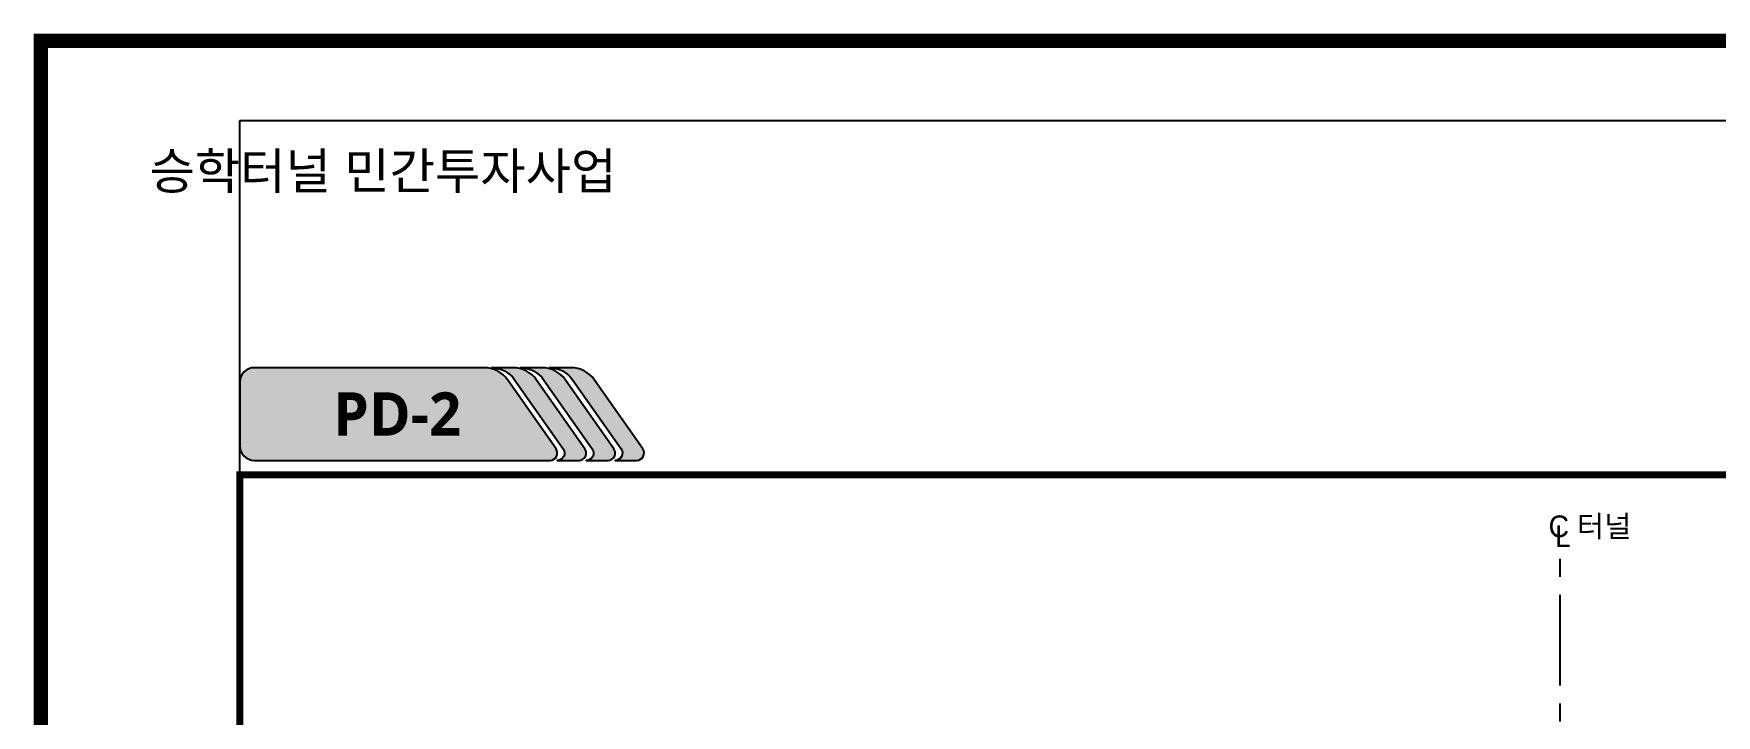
# Model space of a CAD drawing. Extents: x -689 to 317106, y 182884 to 219577.
# Drawn here: x 66002 to 77631, y 206922 to 211634 of the extents above; entities that cross this region are included whole.
import ezdxf
from ezdxf.enums import TextEntityAlignment as Align

# ---------------------------------------------------------------- set-up
doc = ezdxf.new("R2010")
doc.units = 0
doc.header["$LTSCALE"] = 500
doc.header["$MEASUREMENT"] = 0
doc.linetypes.add('A-CENTR01', pattern=[2, 1.25, -0.25, 0.25, -0.25])
doc.layers.get('DEFPOINTS').update_dxf_attribs({"color": 55})
for name, color, linetype, true_color in [('0-100', 7, 'Continuous', 0x646464), ('0-251', 7, 'Continuous', 0x6e6e6e), ('0-252', 7, 'Continuous', 0xa0a0a0), ('0-253', 7, 'Continuous', 0xcfcfcf)]:
    doc.layers.add(name, color=color, linetype=linetype, true_color=true_color)
doc.layers.add('0-21', color=21, linetype='Continuous', plot=False)
for name, color, linetype in [('CS-CNTL', 1, 'A-CENTR01'), ('CS-TEXT', 7, 'Continuous'), ('CX-BORD-LIN1', 7, 'Continuous'), ('CZ-TEX0', 7, 'Continuous'), ('CZ-TEX1', 7, 'Continuous'), ('CZ-TEX2', 7, 'Continuous'), ('CZ-TEX3', 7, 'Continuous')]:
    doc.layers.add(name, color=color, linetype=linetype)
doc.layers.add('CZ-TEX-255', color=7, linetype='Continuous', lineweight=5, true_color=0xffffff)
doc.styles.get("Standard").update_dxf_attribs({"font": ''})
doc.styles.add('TB_BTXT', font='')
doc.styles.add('TB_TEXT', font='')
doc.styles.add('맑은고딕(굵게)', font='malgunbd.ttf')
doc.styles.get('Standard').set_extended_font_data('Dotum')
doc.styles.get('TB_BTXT').set_extended_font_data('Dotum')
doc.styles.get('TB_TEXT').set_extended_font_data('Dotum')

# ---------------------------------------------------------------- blocks, each defined once
blk = doc.blocks.new('장식')
at = {"layer": '0-251'}
h = blk.add_hatch(color=256, dxfattribs=at)
edge = h.paths.add_edge_path()
edge.add_arc((-2.700284440493306e-12, -4.000000000000031), 4.000000000000031, 34.99999999997942, 89.99999999996129, ccw=False)
edge.add_line((3.276608177154117, -1.705694254597006), (9.94983333648122, -11.2360474644388))
edge.add_arc((9.130681292192039, -11.80962390078957), 1.000000000000001, -89.99999999999028, 34.99999999998113, ccw=False)
edge.add_line((9.130681292192207, -12.80962390078957), (12.13068129219175, -12.80962390078946))
edge.add_arc((12.13068129219215, -11.80962390078946), 1, 269.9999999999771, 394.9999999999811)
edge.add_line((12.94983333648133, -11.23604746443868), (6.27660817715423, -1.705694254596892))
edge.add_arc((2.999999999997414, -3.999999999999917), 4.000000000000031, 34.99999999997942, 89.99999999996132)
edge.add_line((3.000000000000114, 1.13686837721616e-13), (0, 0))
at = {"layer": '0-252'}
h = blk.add_hatch(color=256, dxfattribs=at)
edge = h.paths.add_edge_path()
edge.add_arc((3.999999999997414, -3.999999999999804), 4.000000000000031, 34.99999999997942, 89.99999999996129, ccw=False)
edge.add_line((7.27660817715423, -1.705694254596779), (13.94983333648133, -11.23604746443857))
edge.add_arc((13.13068129219215, -11.80962390078935), 1.000000000000001, -89.99999999999028, 34.99999999998113, ccw=False)
edge.add_line((13.13068129219232, -12.80962390078935), (16.13068129219187, -12.80962390078923))
edge.add_arc((16.13068129219227, -11.80962390078923), 1, 269.999999999977, 394.9999999999812)
edge.add_line((16.94983333648145, -11.23604746443846), (10.27660817715434, -1.705694254596665))
edge.add_arc((6.999999999997527, -3.99999999999969), 4.000000000000031, 34.99999999997942, 89.99999999996132)
edge.add_line((7.000000000000227, 3.410605131648481e-13), (4.000000000000114, 2.273736754432321e-13))
at = {"layer": '0-253'}
h = blk.add_hatch(color=256, dxfattribs=at)
edge = h.paths.add_edge_path()
edge.add_arc((7.999999999997527, -3.999999999999576), 4.000000000000031, 34.99999999997942, 89.99999999996129, ccw=False)
edge.add_line((11.27660817715434, -1.705694254596551), (17.94983333648145, -11.23604746443834))
edge.add_arc((17.13068129219227, -11.80962390078912), 0.9999999999999992, -89.99999999999051, 34.999999999981185, ccw=False)
edge.add_line((17.13068129219243, -12.80962390078912), (20.13068129219198, -12.80962390078901))
edge.add_arc((20.13068129219238, -11.80962390078901), 1, 269.999999999977, 394.9999999999812)
edge.add_line((20.94983333648156, -11.23604746443823), (14.27660817715446, -1.705694254596438))
edge.add_arc((10.99999999999764, -3.999999999999463), 4.000000000000031, 34.99999999997942, 89.99999999996132)
edge.add_line((11.00000000000034, 5.684341886080801e-13), (8.000000000000227, 4.547473508864641e-13))
at = {"layer": '0-21', "flags": 128}
for points in [[(0, 0, -0.2446984432289507), (3.276608177154117, -1.705694254597006), (9.94983333648122, -11.2360474644388, -0.6068148963144262), (9.130681292192207, -12.80962390078957), (12.13068129219175, -12.80962390078957, 0.6068148963146206), (12.94983333648133, -11.23604746443868), (6.27660817715423, -1.705694254596892, 0.2446984432289507), (3.000000000000114, 1.13686837721616e-13)], [(4.000000000000114, 2.273736754432321e-13, -0.2446984432289507), (7.27660817715423, -1.705694254596779), (13.94983333648133, -11.23604746443857, -0.6068148963144262), (13.13068129219232, -12.80962390078935), (16.13068129219187, -12.80962390078935, 0.6068148963146206), (16.94983333648145, -11.23604746443846), (10.27660817715434, -1.705694254596665, 0.2446984432289507), (7.000000000000227, 3.410605131648481e-13)], [(8.000000000000227, 4.547473508864641e-13, -0.2446984432289507), (11.27660817715434, -1.705694254596551), (17.94983333648145, -11.23604746443834, -0.6068148963144262), (17.13068129219243, -12.80962390078912), (20.13068129219198, -12.80962390078912, 0.6068148963146206), (20.94983333648156, -11.23604746443823), (14.27660817715446, -1.705694254596438, 0.2446984432289507), (11.00000000000034, 5.684341886080801e-13)]]:
    blk.add_lwpolyline(points, format="xyb", close=True, dxfattribs=at)
blk = doc.blocks.new('CXBLKA1')
at = {"layer": 'CX-BORD-LIN1', "color": 7, "const_width": 1.999999999999979}
blk.add_lwpolyline([(820.9999999999914, 19.99999999999977), (24.99999999999977, 19.99999999999977), (24.99999999999977, 573.9999999999941), (820.9999999999914, 573.9999999999941)], close=True, dxfattribs=at)
at = {"layer": 'CZ-TEX0', "color": 7, "style": 'TB_BTXT'}
blk.add_attdef('UD_TITLE', text='', height=9.999999999999895, dxfattribs=at).set_placement((422.9999999999955, 552.9999999999941), align=Align.MIDDLE_CENTER)
at = {"layer": 'CZ-TEX1', "color": 7, "style": 'TB_BTXT'}
blk.add_attdef('PI_CNAME', text='', height=4.999999999999948, dxfattribs=at).set_placement((39.99999999999955, 551.9999999999941), align=Align.BOTTOM_LEFT)
blk.add_attdef('UD_SUBTITLE', text='', height=6.999999999999926, dxfattribs=at).set_placement((422.9999999999955, 537.9999999999943), align=Align.MIDDLE_CENTER)
at = {"layer": 'CZ-TEX2', "color": 7}
for tag, height, style, p in [('UD_CDNAME', 3.999999999999958, 'TB_BTXT', (41.99999999999955, 543.9999999999941)), ('DA_STDNAME', 2.999999999999968, 'TB_TEXT', (783.4937835419117, 13.49999999999989))]:
    blk.add_attdef(tag, text='', height=height, dxfattribs=dict(at, style=style)).set_placement(p, align=Align.BOTTOM_LEFT)
at = {"layer": 'CZ-TEX2', "color": 7, "style": 'TB_TEXT'}
for tag, height, p in [('DC_RNUM4', 2.999999999999968, (319.9999999999966, 51.99999999999943)), ('DC_RDATE4', 3.499999999999963, (352.9999999999961, 52.49999999999943)), ('DC_RAPP4', 3.499999999999963, (501.5575275218362, 52.49999999999943)), ('DC_RCHK4', 3.499999999999963, (542.3612466057737, 52.49999999999943)), ('DC_RDGN4', 3.499999999999963, (582.3612466057732, 52.49999999999943)), ('PI_TITLE', 4.499999999999952, (242.9999999999975, 49.99999999999943)), ('UD_CDIST', 4.499999999999952, (675.999999999993, 49.99999999999943)), ('FI_NAME', 4.499999999999952, (779.9999999999918, 50.99999999999943)), ('DC_RNUM3', 2.999999999999968, (319.9999999999966, 44.99999999999955)), ('DC_RDATE3', 3.499999999999963, (352.9999999999961, 45.39999999999952)), ('DC_RAPP3', 3.499999999999963, (501.5575275218362, 45.39999999999952)), ('DC_RCHK3', 3.499999999999963, (542.3612466057737, 45.39999999999952)), ('DC_RDGN3', 3.499999999999963, (582.3612466057732, 45.39999999999952)), ('DI_TITLE', 4.499999999999952, (779.9999999999918, 43.99999999999955)), ('PI_CDNAME', 4.499999999999952, (242.9999999999975, 37.99999999999955)), ('DC_RNUM2', 2.999999999999968, (319.9999999999966, 37.99999999999955)), ('DC_RDATE2', 3.499999999999963, (352.9999999999961, 38.49999999999955)), ('DC_RAPP2', 3.499999999999963, (501.5575275218362, 38.49999999999955)), ('DC_RCHK2', 3.499999999999963, (542.3612466057737, 38.49999999999955)), ('DC_RDGN2', 3.499999999999963, (582.3612466057732, 38.49999999999955)), ('DA_HSCALE', 4.499999999999952, (658.499999999993, 37.99999999999955)), ('DA_VSCALE', 4.499999999999952, (692.9999999999927, 37.99999999999955)), ('DI_SUBTITLE', 3.499999999999963, (779.9999999999918, 36.99999999999966)), ('DC_RDATE1', 3.499999999999963, (352.9999999999961, 31.49999999999966)), ('DC_RAPP1', 3.499999999999963, (501.5575275218362, 31.49999999999966)), ('DC_RCHK1', 3.499999999999963, (542.3612466057737, 31.49999999999966)), ('DC_RDGN1', 3.499999999999963, (582.3612466057732, 31.49999999999966)), ('DC_RNUM1', 2.999999999999968, (319.9999999999966, 30.99999999999966)), ('PA_CCLASS', 4.499999999999952, (203.999999999998, 26.49999999999977)), ('PI_STAGE', 4.499999999999952, (282.999999999997, 26.49999999999977)), ('DI_DRWNO', 4.499999999999952, (675.999999999993, 26.49999999999977)), ('DA_PAGENO', 4.499999999999952, (779.9999999999918, 26.49999999999977))]:
    blk.add_attdef(tag, text='', height=height, dxfattribs=at).set_placement(p, align=Align.MIDDLE_CENTER)
for tag, p in [('DC_RDES4', (376.9999999999961, 52.49999999999943)), ('DC_RDES3', (376.9999999999961, 45.39999999999952)), ('DC_RDES2', (376.9999999999961, 38.49999999999955)), ('DC_RDES1', (377.0347148800176, 31.49999999999966))]:
    blk.add_attdef(tag, text='', height=3.499999999999963, dxfattribs=at).set_placement(p, align=Align.MIDDLE_LEFT)
at = {"layer": 'CZ-TEX3', "color": 7, "style": 'TB_TEXT', "flags": 1}
for tag, p in [('PI_ID', (23.99999999999977, 15.99999999999989)), ('PI_CCODE', (30.99999999999966, 15.99999999999989)), ('PA_DSDATE', (46.99999999999955, 15.99999999999989)), ('PA_DEDATE', (63.99999999999932, 15.99999999999989)), ('PA_CSDATE', (80.99999999999909, 15.99999999999989)), ('PA_CEDATE', (97.99999999999898, 15.99999999999989)), ('PA_CFDATE', (113.9999999999987, 15.99999999999989)), ('EI_ENAME', (131.9999999999986, 15.99999999999989)), ('EI_DEPT', (145.9999999999984, 15.99999999999989)), ('EI_PERSON', (157.9999999999984, 15.99999999999989)), ('EI_EMAIL', (173.9999999999982, 15.99999999999989)), ('CI_CATEG', (188.999999999998, 15.99999999999989)), ('CI_ROLE', (203.999999999998, 15.99999999999989)), ('CI_ONAME', (215.9999999999978, 15.99999999999989)), ('CI_ADDR', (231.9999999999975, 15.99999999999989)), ('CI_TEL', (245.9999999999975, 15.99999999999989)), ('CI_FAX', (256.9999999999973, 15.99999999999989)), ('CI_HPADDR', (269.999999999997, 15.99999999999989)), ('CI_CODE', (286.999999999997, 15.99999999999989)), ('CI_DEPT', (299.9999999999968, 15.99999999999989)), ('CI_PERSON', (311.9999999999966, 15.99999999999989)), ('CI_EMAIL', (328.9999999999966, 15.99999999999989)), ('CI_PROLE', (341.9999999999964, 15.99999999999989)), ('DI_MANCODE', (356.9999999999961, 15.99999999999989)), ('DI_CATEG', (376.9999999999961, 15.99999999999989)), ('DI_LDATE', (391.9999999999959, 15.99999999999989)), ('DI_PCLASS', (406.9999999999957, 15.99999999999989)), ('DI_MMCLASS', (423.9999999999955, 15.99999999999989)), ('DI_MSCLASS', (442.9999999999952, 15.99999999999989)), ('DI_ECLASS', (461.9999999999952, 15.99999999999989)), ('DI_FNAME', (477.999999999995, 15.99999999999989)), ('DC_ONAME', (492.9999999999948, 15.99999999999989)), ('DC_NNAME', (509.9999999999945, 15.99999999999989)), ('FI_CODE', (528.9999999999943, 15.99999999999989)), ('FI_CLASS', (544.9999999999943, 15.99999999999989)), ('FI_ICODE1', (562.9999999999941, 15.99999999999989)), ('FI_ICODE2', (580.9999999999939, 15.99999999999989)), ('------------', (596.9999999999939, 15.99999999999989))]:
    blk.add_attdef(tag, p, '', height=1.999999999999979, dxfattribs=at)

msp = doc.modelspace()

# ---------------------------------------------------------------- hatches: boundary and pattern name
at = {"layer": '0-100'}
h = msp.add_hatch(color=256, dxfattribs=at)
edge = h.paths.add_edge_path()
edge.add_arc((69570.57238952667, 208734.3069839352), 49.99999999871943, 269.9999999995081, 394.999999999506)
edge.add_line((69611.5299917403, 208762.9858057516), (69277.86873378785, 209239.5034662242))
edge.add_arc((69114.03832493605, 209124.7881789572), 199.9999999932487, 35.00000000023111, 90.00000000021262)
edge.add_line((69114.0383249353, 209324.7881789504), (67526.58188288234, 209324.7881789541))
edge.add_arc((67526.5818828813, 209224.788178957), 99.99999999708962, 89.99999999940594, 179.9999999995331)
edge.add_line((67426.5818828842, 209224.7881789579), (67426.58188288606, 208784.3069839346))
edge.add_arc((67526.5818828815, 208784.3069839356), 99.99999999543434, 180.0000000005836, 270.0000000004815)
edge.add_line((67526.58188288234, 208684.3069839402), (69570.57238952623, 208684.3069839364))

# ---------------------------------------------------------------- linework, layer by layer
at = {"layer": '0-21', "flags": 128}
msp.add_lwpolyline([(69570.57238952623, 208684.3069839364, 0.6068148963146206), (69611.5299917403, 208762.9858057516), (69277.86873378785, 209239.5034662242, 0.2446984432289432), (69114.0383249353, 209324.7881789504), (67526.58188288234, 209324.7881789541, 0.414213562373723), (67426.5818828842, 209224.7881789579), (67426.58188288606, 208784.3069839346, 0.414213562372556), (67526.58188288234, 208684.3069839402)], format="xyb", close=True, dxfattribs=at)
at = {"layer": '0-251', "const_width": 50}
msp.add_lwpolyline([(85676.58188288606, 186134.306984037), (67426.58188275894, 186134.3069841306), (67426.58188287354, 208584.306983942), (85676.58188287355, 208584.306983942), (85676.58188288561, 186134.306984037)], dxfattribs=at)
at = {"layer": 'CS-CNTL', "linetype": 'A-CENTR01'}
msp.add_line((76551.58188288606, 198128.7435480359), (76551.58188288606, 208034.0797456492), dxfattribs=at)
at = {"layer": 'DEFPOINTS'}
msp.add_line((67426.58188288606, 208584.306983942), (85676.58188288606, 208584.306983942), dxfattribs=at)
for points in [[(67426.58188288606, 211034.306983942), (105476.5818828861, 211034.306983942), (105476.5818828861, 186134.306983942), (67426.58188275894, 186134.3069841246)], [(67426.58188287355, 208584.306983942), (85676.58188287355, 208584.306983942), (85676.58188288606, 196184.306983942), (67426.58188288606, 196184.306983942)]]:
    msp.add_lwpolyline(points, close=True, dxfattribs=at)

# ---------------------------------------------------------------- block references
ref = msp.add_blockref('CXBLKA1', (64801.58188288562, 182884.3069839423), dxfattribs=dict(xscale=50, yscale=50, zscale=50))
ref.add_attrib('PI_CNAME', '승학터널 민간투자사업', dxfattribs={"layer": 'CZ-TEX1', "height": 249.99999999, "style": 'TB_BTXT'}).set_placement((66801.58188280553, 210484.3069828378), align=Align.BOTTOM_LEFT)
at = {"xscale": 50, "yscale": 50, "zscale": 50}
msp.add_blockref('장식', (69164.03832493344, 209324.7881789504), dxfattribs=at)

# ---------------------------------------------------------------- texts
at = {"layer": 'CS-TEXT'}
for s, p in [('C 터널', (76470.83171509061, 208153.5137605426)), ('C 터널', (76470.83171509061, 208153.5137603279)), ('L', (76514.9549324754, 208084.8805691435)), ('L', (76514.9549324754, 208084.8805689289))]:
    msp.add_text(s, height=150, dxfattribs=at).set_placement(p)
at = {"layer": 'CZ-TEX-255', "lineweight": 18, "style": '맑은고딕(굵게)'}
msp.add_text('PD-2', height=299.9999999879939, dxfattribs=at).set_placement((68514.8689854964, 209004.5475814471), align=Align.MIDDLE_CENTER)

doc.saveas('drawing.dxf')
